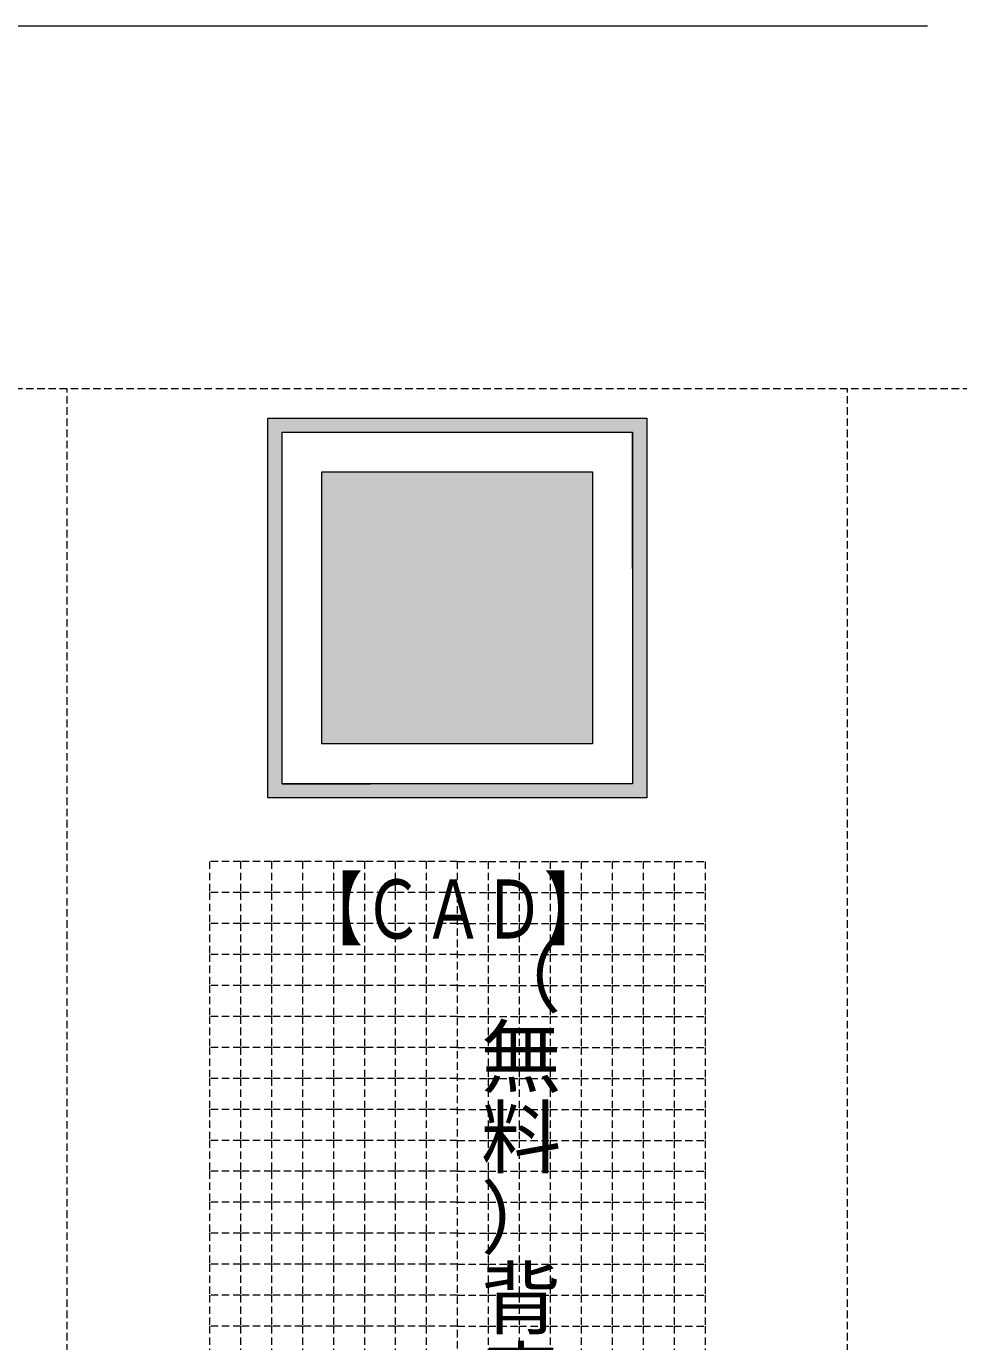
# Model space of a CAD drawing. Units: millimetres on the paper. Extents: x -148 to 387, y -210 to 210.
# Drawn here: x 2.5 to 153.1, y -2.3 to 210 of the extents above; entities that cross this region are included whole.
import ezdxf
from ezdxf.enums import TextEntityAlignment as Align

# ---------------------------------------------------------------- set-up
doc = ezdxf.new("R2010")
doc.units = ezdxf.units.MM
doc.linetypes.add('DASHED1', pattern=[1.8, 1.2, -0.6])
doc.layers.add('0-0', color=3, linetype='DASHED1', lineweight=9)
doc.styles.add('@ＭＳ ゴシック', font='')
doc.styles.add('ＭＳ ゴシック', font='')
doc.styles.get('@ＭＳ ゴシック').set_extended_font_data('@MS Gothic')
doc.styles.get('ＭＳ ゴシック').set_extended_font_data('MS Gothic')

msp = doc.modelspace()

# ---------------------------------------------------------------- linework, layer by layer
at = {"layer": '0-0', "color": 7, "linetype": 'Continuous'}
for p, q in [((41.5, 85.486), (41.5, 146.756)), ((41.5, 146.756), (102.702, 146.756)), ((88.451, 146.756), (102.702, 146.756)), ((102.702, 146.756), (102.702, 85.486)), ((43.822, 144.501), (100.379, 144.501)), ((43.822, 87.742), (43.822, 144.501)), ((100.379, 144.501), (100.379, 87.742)), ((100.379, 122.484), (100.379, 144.501)), ((50.252, 138.071), (93.949, 138.071)), ((50.252, 94.172), (50.252, 138.071)), ((83.836, 138.071), (93.949, 138.071)), ((93.949, 138.071), (93.949, 94.172)), ((41.5, 85.486), (41.5, 107.503)), ((50.252, 94.172), (50.252, 104.322)), ((93.949, 94.172), (50.252, 94.172)), ((102.702, 85.486), (41.5, 85.486))]:
    msp.add_line(p, q, dxfattribs=at)
at = {"layer": '0-0'}
for p, q in [((62.101, 75.185), (62.101, 70.185)), ((67.101, 75.185), (67.101, 70.185)), ((72.101, 75.185), (72.101, -129.815)), ((77.101, 75.185), (77.101, 70.185)), ((82.101, 75.185), (82.101, 70.185)), ((62.101, 70.185), (62.101, 65.185)), ((67.101, 70.185), (67.101, 65.185)), ((77.101, 70.185), (77.101, 65.185)), ((82.101, 70.185), (82.101, 65.185)), ((62.101, 65.185), (62.101, 60.185)), ((67.101, 65.185), (67.101, 60.185)), ((77.101, 65.185), (77.101, 60.185)), ((82.101, 65.185), (82.101, 60.185)), ((62.101, 60.185), (62.101, 55.185)), ((67.101, 60.185), (67.101, 55.185)), ((77.101, 60.185), (77.101, 55.185)), ((82.101, 60.185), (82.101, 55.185)), ((62.101, 55.185), (62.101, 50.185)), ((67.101, 55.185), (67.101, 50.185)), ((77.101, 55.185), (77.101, 50.185)), ((82.101, 55.185), (82.101, 50.185)), ((62.101, 50.185), (62.101, 45.185)), ((67.101, 50.185), (67.101, 45.185)), ((77.101, 50.185), (77.101, 45.185)), ((82.101, 50.185), (82.101, 45.185)), ((62.101, 45.185), (62.101, 40.185)), ((67.101, 45.185), (67.101, 40.185)), ((77.101, 45.185), (77.101, 40.185)), ((82.101, 45.185), (82.101, 40.185)), ((62.101, 40.185), (62.101, 35.185)), ((67.101, 40.185), (67.101, 35.185)), ((77.101, 40.185), (77.101, 35.185)), ((82.101, 40.185), (82.101, 35.185)), ((62.101, 35.185), (62.101, 30.185)), ((67.101, 35.185), (67.101, 30.185)), ((77.101, 35.185), (77.101, 30.185)), ((82.101, 35.185), (82.101, 30.185)), ((62.101, 30.185), (62.101, 25.185)), ((67.101, 30.185), (67.101, 25.185)), ((77.101, 30.185), (77.101, 25.185)), ((82.101, 30.185), (82.101, 25.185)), ((62.101, 25.185), (62.101, 20.185)), ((67.101, 25.185), (67.101, 20.185)), ((77.101, 25.185), (77.101, 20.185)), ((82.101, 25.185), (82.101, 20.185)), ((62.101, 20.185), (62.101, 15.185)), ((67.101, 20.185), (67.101, 15.185)), ((77.101, 20.185), (77.101, 15.185)), ((82.101, 20.185), (82.101, 15.185)), ((62.101, 15.185), (62.101, 10.185)), ((67.101, 15.185), (67.101, 10.185)), ((77.101, 15.185), (77.101, 10.185)), ((82.101, 15.185), (82.101, 10.185)), ((62.101, 10.185), (62.101, 5.185)), ((67.101, 10.185), (67.101, 5.185)), ((77.101, 10.185), (77.101, 5.185)), ((82.101, 10.185), (82.101, 5.185)), ((62.101, 5.185), (62.101, 0.185)), ((67.101, 5.185), (67.101, 0.185)), ((77.101, 5.185), (77.101, 0.185)), ((82.101, 5.185), (82.101, 0.185)), ((62.101, 0.185), (62.101, -4.815)), ((67.101, 0.185), (67.101, -4.815)), ((77.101, 0.185), (77.101, -4.815)), ((82.101, 0.185), (82.101, -4.815))]:
    msp.add_line(p, q, dxfattribs=at)
at = {"layer": '0-0', "color": 7, "linetype": 'Continuous'}
for points in [[(148, 210), (-148, 210), (-148, -210)], [(100.379, 87.742), (43.822, 87.742), (58.073, 87.742)]]:
    msp.add_lwpolyline(points, dxfattribs=at)
at = {"layer": '0-0'}
for points in [[(9.101, -151.5), (9.101, 151.5), (-116.899, 151.5), (-116.899, -151.5)], [(135.101, -151.5), (135.101, 151.5), (9.101, 151.5)], [(261.101, -151.5), (261.101, 151.5), (135.101, 151.5)], [(37.101, 75.185), (32.101, 75.185), (32.101, 70.185)], [(42.101, 75.185), (37.101, 75.185), (37.101, 70.185)], [(47.101, 75.185), (42.101, 75.185), (42.101, 70.185)], [(52.101, 75.185), (47.101, 75.185), (47.101, 70.185)], [(57.101, 75.185), (52.101, 75.185), (52.101, 70.185)], [(62.101, 75.185), (57.101, 75.185), (57.101, 70.185)], [(72.101, 75.185), (67.101, 75.185), (62.101, 75.185)], [(72.101, 75.185), (77.101, 75.185), (82.101, 75.185)], [(82.101, 75.185), (87.101, 75.185), (87.101, 70.185)], [(87.101, 75.185), (92.101, 75.185), (92.101, 70.185)], [(92.101, 75.185), (97.101, 75.185), (97.101, 70.185)], [(97.101, 75.185), (102.101, 75.185), (102.101, 70.185)], [(102.101, 75.185), (107.101, 75.185), (107.101, 70.185)], [(107.101, 75.185), (112.101, 75.185), (112.101, 70.185)], [(37.101, 70.185), (32.101, 70.185), (32.101, 65.185)], [(42.101, 70.185), (37.101, 70.185), (37.101, 65.185)], [(47.101, 70.185), (42.101, 70.185), (42.101, 65.185)], [(52.101, 70.185), (47.101, 70.185), (47.101, 65.185)], [(57.101, 70.185), (52.101, 70.185), (52.101, 65.185)], [(62.101, 70.185), (57.101, 70.185), (57.101, 65.185)], [(72.101, 70.185), (67.101, 70.185), (62.101, 70.185)], [(72.101, 70.185), (77.101, 70.185), (82.101, 70.185)], [(82.101, 70.185), (87.101, 70.185), (87.101, 65.185)], [(87.101, 70.185), (92.101, 70.185), (92.101, 65.185)], [(92.101, 70.185), (97.101, 70.185), (97.101, 65.185)], [(97.101, 70.185), (102.101, 70.185), (102.101, 65.185)], [(102.101, 70.185), (107.101, 70.185), (107.101, 65.185)], [(107.101, 70.185), (112.101, 70.185), (112.101, 65.185)], [(37.101, 65.185), (32.101, 65.185), (32.101, 60.185)], [(42.101, 65.185), (37.101, 65.185), (37.101, 60.185)], [(47.101, 65.185), (42.101, 65.185), (42.101, 60.185)], [(52.101, 65.185), (47.101, 65.185), (47.101, 60.185)], [(57.101, 65.185), (52.101, 65.185), (52.101, 60.185)], [(62.101, 65.185), (57.101, 65.185), (57.101, 60.185)], [(72.101, 65.185), (67.101, 65.185), (62.101, 65.185)], [(72.101, 65.185), (77.101, 65.185), (82.101, 65.185)], [(82.101, 65.185), (87.101, 65.185), (87.101, 60.185)], [(87.101, 65.185), (92.101, 65.185), (92.101, 60.185)], [(92.101, 65.185), (97.101, 65.185), (97.101, 60.185)], [(97.101, 65.185), (102.101, 65.185), (102.101, 60.185)], [(102.101, 65.185), (107.101, 65.185), (107.101, 60.185)], [(107.101, 65.185), (112.101, 65.185), (112.101, 60.185)], [(37.101, 60.185), (32.101, 60.185), (32.101, 55.185)], [(42.101, 60.185), (37.101, 60.185), (37.101, 55.185)], [(47.101, 60.185), (42.101, 60.185), (42.101, 55.185)], [(52.101, 60.185), (47.101, 60.185), (47.101, 55.185)], [(57.101, 60.185), (52.101, 60.185), (52.101, 55.185)], [(62.101, 60.185), (57.101, 60.185), (57.101, 55.185)], [(72.101, 60.185), (67.101, 60.185), (62.101, 60.185)], [(72.101, 60.185), (77.101, 60.185), (82.101, 60.185)], [(82.101, 60.185), (87.101, 60.185), (87.101, 55.185)], [(87.101, 60.185), (92.101, 60.185), (92.101, 55.185)], [(92.101, 60.185), (97.101, 60.185), (97.101, 55.185)], [(97.101, 60.185), (102.101, 60.185), (102.101, 55.185)], [(102.101, 60.185), (107.101, 60.185), (107.101, 55.185)], [(107.101, 60.185), (112.101, 60.185), (112.101, 55.185)], [(37.101, 55.185), (32.101, 55.185), (32.101, 50.185)], [(42.101, 55.185), (37.101, 55.185), (37.101, 50.185)], [(47.101, 55.185), (42.101, 55.185), (42.101, 50.185)], [(52.101, 55.185), (47.101, 55.185), (47.101, 50.185)], [(57.101, 55.185), (52.101, 55.185), (52.101, 50.185)], [(62.101, 55.185), (57.101, 55.185), (57.101, 50.185)], [(72.101, 55.185), (67.101, 55.185), (62.101, 55.185)], [(72.101, 55.185), (77.101, 55.185), (82.101, 55.185)], [(82.101, 55.185), (87.101, 55.185), (87.101, 50.185)], [(87.101, 55.185), (92.101, 55.185), (92.101, 50.185)], [(92.101, 55.185), (97.101, 55.185), (97.101, 50.185)], [(97.101, 55.185), (102.101, 55.185), (102.101, 50.185)], [(102.101, 55.185), (107.101, 55.185), (107.101, 50.185)], [(107.101, 55.185), (112.101, 55.185), (112.101, 50.185)], [(37.101, 50.185), (32.101, 50.185), (32.101, 45.185)], [(42.101, 50.185), (37.101, 50.185), (37.101, 45.185)], [(47.101, 50.185), (42.101, 50.185), (42.101, 45.185)], [(52.101, 50.185), (47.101, 50.185), (47.101, 45.185)], [(57.101, 50.185), (52.101, 50.185), (52.101, 45.185)], [(62.101, 50.185), (57.101, 50.185), (57.101, 45.185)], [(72.101, 50.185), (67.101, 50.185), (62.101, 50.185)], [(72.101, 50.185), (77.101, 50.185), (82.101, 50.185)], [(82.101, 50.185), (87.101, 50.185), (87.101, 45.185)], [(87.101, 50.185), (92.101, 50.185), (92.101, 45.185)], [(92.101, 50.185), (97.101, 50.185), (97.101, 45.185)], [(97.101, 50.185), (102.101, 50.185), (102.101, 45.185)], [(102.101, 50.185), (107.101, 50.185), (107.101, 45.185)], [(107.101, 50.185), (112.101, 50.185), (112.101, 45.185)], [(37.101, 45.185), (32.101, 45.185), (32.101, 40.185)], [(42.101, 45.185), (37.101, 45.185), (37.101, 40.185)], [(47.101, 45.185), (42.101, 45.185), (42.101, 40.185)], [(52.101, 45.185), (47.101, 45.185), (47.101, 40.185)], [(57.101, 45.185), (52.101, 45.185), (52.101, 40.185)], [(62.101, 45.185), (57.101, 45.185), (57.101, 40.185)], [(72.101, 45.185), (67.101, 45.185), (62.101, 45.185)], [(72.101, 45.185), (77.101, 45.185), (82.101, 45.185)], [(82.101, 45.185), (87.101, 45.185), (87.101, 40.185)], [(87.101, 45.185), (92.101, 45.185), (92.101, 40.185)], [(92.101, 45.185), (97.101, 45.185), (97.101, 40.185)], [(97.101, 45.185), (102.101, 45.185), (102.101, 40.185)], [(102.101, 45.185), (107.101, 45.185), (107.101, 40.185)], [(107.101, 45.185), (112.101, 45.185), (112.101, 40.185)], [(37.101, 40.185), (32.101, 40.185), (32.101, 35.185)], [(42.101, 40.185), (37.101, 40.185), (37.101, 35.185)], [(47.101, 40.185), (42.101, 40.185), (42.101, 35.185)], [(52.101, 40.185), (47.101, 40.185), (47.101, 35.185)], [(57.101, 40.185), (52.101, 40.185), (52.101, 35.185)], [(62.101, 40.185), (57.101, 40.185), (57.101, 35.185)], [(72.101, 40.185), (67.101, 40.185), (62.101, 40.185)], [(72.101, 40.185), (77.101, 40.185), (82.101, 40.185)], [(82.101, 40.185), (87.101, 40.185), (87.101, 35.185)], [(87.101, 40.185), (92.101, 40.185), (92.101, 35.185)], [(92.101, 40.185), (97.101, 40.185), (97.101, 35.185)], [(97.101, 40.185), (102.101, 40.185), (102.101, 35.185)], [(102.101, 40.185), (107.101, 40.185), (107.101, 35.185)], [(107.101, 40.185), (112.101, 40.185), (112.101, 35.185)], [(37.101, 35.185), (32.101, 35.185), (32.101, 30.185)], [(42.101, 35.185), (37.101, 35.185), (37.101, 30.185)], [(47.101, 35.185), (42.101, 35.185), (42.101, 30.185)], [(52.101, 35.185), (47.101, 35.185), (47.101, 30.185)], [(57.101, 35.185), (52.101, 35.185), (52.101, 30.185)], [(62.101, 35.185), (57.101, 35.185), (57.101, 30.185)], [(72.101, 35.185), (67.101, 35.185), (62.101, 35.185)], [(72.101, 35.185), (77.101, 35.185), (82.101, 35.185)], [(82.101, 35.185), (87.101, 35.185), (87.101, 30.185)], [(87.101, 35.185), (92.101, 35.185), (92.101, 30.185)], [(92.101, 35.185), (97.101, 35.185), (97.101, 30.185)], [(97.101, 35.185), (102.101, 35.185), (102.101, 30.185)], [(102.101, 35.185), (107.101, 35.185), (107.101, 30.185)], [(107.101, 35.185), (112.101, 35.185), (112.101, 30.185)], [(37.101, 30.185), (32.101, 30.185), (32.101, 25.185)], [(42.101, 30.185), (37.101, 30.185), (37.101, 25.185)], [(47.101, 30.185), (42.101, 30.185), (42.101, 25.185)], [(52.101, 30.185), (47.101, 30.185), (47.101, 25.185)], [(57.101, 30.185), (52.101, 30.185), (52.101, 25.185)], [(62.101, 30.185), (57.101, 30.185), (57.101, 25.185)], [(72.101, 30.185), (67.101, 30.185), (62.101, 30.185)], [(72.101, 30.185), (77.101, 30.185), (82.101, 30.185)], [(82.101, 30.185), (87.101, 30.185), (87.101, 25.185)], [(87.101, 30.185), (92.101, 30.185), (92.101, 25.185)], [(92.101, 30.185), (97.101, 30.185), (97.101, 25.185)], [(97.101, 30.185), (102.101, 30.185), (102.101, 25.185)], [(102.101, 30.185), (107.101, 30.185), (107.101, 25.185)], [(107.101, 30.185), (112.101, 30.185), (112.101, 25.185)], [(37.101, 25.185), (32.101, 25.185), (32.101, 20.185)], [(42.101, 25.185), (37.101, 25.185), (37.101, 20.185)], [(47.101, 25.185), (42.101, 25.185), (42.101, 20.185)], [(52.101, 25.185), (47.101, 25.185), (47.101, 20.185)], [(57.101, 25.185), (52.101, 25.185), (52.101, 20.185)], [(62.101, 25.185), (57.101, 25.185), (57.101, 20.185)], [(72.101, 25.185), (67.101, 25.185), (62.101, 25.185)], [(72.101, 25.185), (77.101, 25.185), (82.101, 25.185)], [(82.101, 25.185), (87.101, 25.185), (87.101, 20.185)], [(87.101, 25.185), (92.101, 25.185), (92.101, 20.185)], [(92.101, 25.185), (97.101, 25.185), (97.101, 20.185)], [(97.101, 25.185), (102.101, 25.185), (102.101, 20.185)], [(102.101, 25.185), (107.101, 25.185), (107.101, 20.185)], [(107.101, 25.185), (112.101, 25.185), (112.101, 20.185)], [(37.101, 20.185), (32.101, 20.185), (32.101, 15.185)], [(42.101, 20.185), (37.101, 20.185), (37.101, 15.185)], [(47.101, 20.185), (42.101, 20.185), (42.101, 15.185)], [(52.101, 20.185), (47.101, 20.185), (47.101, 15.185)], [(57.101, 20.185), (52.101, 20.185), (52.101, 15.185)], [(62.101, 20.185), (57.101, 20.185), (57.101, 15.185)], [(72.101, 20.185), (67.101, 20.185), (62.101, 20.185)], [(72.101, 20.185), (77.101, 20.185), (82.101, 20.185)], [(82.101, 20.185), (87.101, 20.185), (87.101, 15.185)], [(87.101, 20.185), (92.101, 20.185), (92.101, 15.185)], [(92.101, 20.185), (97.101, 20.185), (97.101, 15.185)], [(97.101, 20.185), (102.101, 20.185), (102.101, 15.185)], [(102.101, 20.185), (107.101, 20.185), (107.101, 15.185)], [(107.101, 20.185), (112.101, 20.185), (112.101, 15.185)], [(37.101, 15.185), (32.101, 15.185), (32.101, 10.185)], [(42.101, 15.185), (37.101, 15.185), (37.101, 10.185)], [(47.101, 15.185), (42.101, 15.185), (42.101, 10.185)], [(52.101, 15.185), (47.101, 15.185), (47.101, 10.185)], [(57.101, 15.185), (52.101, 15.185), (52.101, 10.185)], [(62.101, 15.185), (57.101, 15.185), (57.101, 10.185)], [(72.101, 15.185), (67.101, 15.185), (62.101, 15.185)], [(72.101, 15.185), (77.101, 15.185), (82.101, 15.185)], [(82.101, 15.185), (87.101, 15.185), (87.101, 10.185)], [(87.101, 15.185), (92.101, 15.185), (92.101, 10.185)], [(92.101, 15.185), (97.101, 15.185), (97.101, 10.185)], [(97.101, 15.185), (102.101, 15.185), (102.101, 10.185)], [(102.101, 15.185), (107.101, 15.185), (107.101, 10.185)], [(107.101, 15.185), (112.101, 15.185), (112.101, 10.185)], [(37.101, 10.185), (32.101, 10.185), (32.101, 5.185)], [(42.101, 10.185), (37.101, 10.185), (37.101, 5.185)], [(47.101, 10.185), (42.101, 10.185), (42.101, 5.185)], [(52.101, 10.185), (47.101, 10.185), (47.101, 5.185)], [(57.101, 10.185), (52.101, 10.185), (52.101, 5.185)], [(62.101, 10.185), (57.101, 10.185), (57.101, 5.185)], [(72.101, 10.185), (67.101, 10.185), (62.101, 10.185)], [(72.101, 10.185), (77.101, 10.185), (82.101, 10.185)], [(82.101, 10.185), (87.101, 10.185), (87.101, 5.185)], [(87.101, 10.185), (92.101, 10.185), (92.101, 5.185)], [(92.101, 10.185), (97.101, 10.185), (97.101, 5.185)], [(97.101, 10.185), (102.101, 10.185), (102.101, 5.185)], [(102.101, 10.185), (107.101, 10.185), (107.101, 5.185)], [(107.101, 10.185), (112.101, 10.185), (112.101, 5.185)], [(37.101, 5.185), (32.101, 5.185), (32.101, 0.185)], [(42.101, 5.185), (37.101, 5.185), (37.101, 0.185)], [(47.101, 5.185), (42.101, 5.185), (42.101, 0.185)], [(52.101, 5.185), (47.101, 5.185), (47.101, 0.185)], [(57.101, 5.185), (52.101, 5.185), (52.101, 0.185)], [(62.101, 5.185), (57.101, 5.185), (57.101, 0.185)], [(72.101, 5.185), (67.101, 5.185), (62.101, 5.185)], [(72.101, 5.185), (77.101, 5.185), (82.101, 5.185)], [(82.101, 5.185), (87.101, 5.185), (87.101, 0.185)], [(87.101, 5.185), (92.101, 5.185), (92.101, 0.185)], [(92.101, 5.185), (97.101, 5.185), (97.101, 0.185)], [(97.101, 5.185), (102.101, 5.185), (102.101, 0.185)], [(102.101, 5.185), (107.101, 5.185), (107.101, 0.185)], [(107.101, 5.185), (112.101, 5.185), (112.101, 0.185)], [(37.101, 0.185), (32.101, 0.185), (32.101, -4.815)], [(42.101, 0.185), (37.101, 0.185), (37.101, -4.815)], [(47.101, 0.185), (42.101, 0.185), (42.101, -4.815)], [(52.101, 0.185), (47.101, 0.185), (47.101, -4.815)], [(57.101, 0.185), (52.101, 0.185), (52.101, -4.815)], [(62.101, 0.185), (57.101, 0.185), (57.101, -4.815)], [(72.101, 0.185), (67.101, 0.185), (62.101, 0.185)], [(72.101, 0.185), (77.101, 0.185), (82.101, 0.185)], [(82.101, 0.185), (87.101, 0.185), (87.101, -4.815)], [(87.101, 0.185), (92.101, 0.185), (92.101, -4.815)], [(92.101, 0.185), (97.101, 0.185), (97.101, -4.815)], [(97.101, 0.185), (102.101, 0.185), (102.101, -4.815)], [(102.101, 0.185), (107.101, 0.185), (107.101, -4.815)], [(107.101, 0.185), (112.101, 0.185), (112.101, -4.815)]]:
    msp.add_lwpolyline(points, dxfattribs=at)
at = {"layer": '0-0', "color": 7}
for points in [[(102.702, 146.756), (41.5, 146.756), (43.822, 144.501)], [(41.5, 146.756), (43.822, 144.501), (41.5, 85.486), (43.822, 87.742)], [(102.702, 146.756), (43.822, 144.501), (100.379, 144.501)], [(100.379, 87.742), (102.702, 85.486), (102.702, 146.756)], [(102.702, 146.756), (100.379, 144.501), (100.379, 87.742)], [(43.822, 87.742), (41.5, 85.486), (102.702, 85.486)], [(100.379, 87.742), (43.822, 87.742), (102.702, 85.486)]]:
    msp.add_solid(points, dxfattribs=at)
at = {"layer": '0-0', "color": 5}
msp.add_solid([(50.252, 138.071), (93.949, 138.071), (50.252, 94.172), (93.949, 94.172)], dxfattribs=at)

# ---------------------------------------------------------------- texts
at = {"layer": '0-0', "color": 7, "style": 'ＭＳ ゴシック', "width": 0.75}
msp.add_text('【ＣＡＤ】', height=9.531, dxfattribs=at).set_placement((47.101, 59.893), align=Align.BOTTOM_LEFT)
at = {"layer": '0-0', "color": 7, "style": '@ＭＳ ゴシック'}
msp.add_text('（無料）背表紙テンプレート', height=9.531, rotation=270, dxfattribs=at).set_placement((74.601, 63.347), align=Align.BOTTOM_LEFT)

doc.saveas('drawing.dxf')
